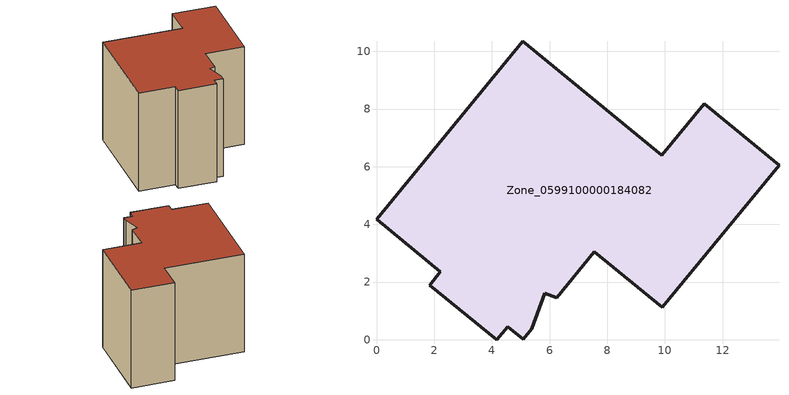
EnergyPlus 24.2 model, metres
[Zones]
Zone_0599100000184082
 floor ground (C_G): 4.17,0 1.85,1.89 2.22,2.36 0,4.17 5.07,10.35 9.9,6.4 11.36,8.18 13.96,6.05 9.91,1.12 7.56,3.05 6.25,1.45 5.83,1.62 5.38,0.38 5.09,0.02 4.55,0.46 z0
 wall outside (C_F): 1.85,1.89 4.17,0 4.55,0.46 5.09,0.02 5.38,0.38 5.83,1.62 6.25,1.45 7.56,3.05 9.91,1.12 13.96,6.05 11.36,8.18 9.9,6.4 5.07,10.35 0,4.17 2.22,2.36 1.85,1.89 z0:8.26
 roof outside (C_R): 5.83,1.62 6.25,1.45 7.56,3.05 9.91,1.12 13.96,6.05 11.36,8.18 9.9,6.4 5.07,10.35 0,4.17 2.22,2.36 1.85,1.89 4.17,0 4.55,0.46 5.09,0.02 5.38,0.38 z8.26
[BUILDING]
Pand.0599100000184082: North Axis=0; Terrain=City; Loads Convergence Tolerance Value=0.04; Temperature Convergence Tolerance Value=0.4; Solar Distribution=FullExterior; Maximum Number of Warmup Days=25; Minimum Number of Warmup Days=1
[Site:Location]
Rotterdam.The.Hague.AP_ZH_NLD Design_Conditions: Latitude=51.96; Longitude=4.45; Time Zone=1; Elevation=-4.5
[SITE:GROUNDTEMPERATURE:BUILDINGSURFACE]
18, 18, 18, 18, 18, 18, 18, 18, 18, 18, 18, 18
[MATERIAL] Thermal Absorptance=0.9; Solar Absorptance=0.7; Visible Absorptance=0.7
Name | Roughness | Thickness | Conductivity | Density | Specific Heat
G.TC.1946-1964 | MediumSmooth | 0.15 | 1 | 540 | 1210
F.TC.1946-1964 | Rough | 0.3 | 0.857143 | 1920 | 840
R.TC.1946-1964 | MediumRough | 0.2 | 0.235294 | 1500 | 1000
[CONSTRUCTION]
C_G: G.TC.1946-1964
C_F: F.TC.1946-1964
C_R: R.TC.1946-1964
[ZONE]
Zone_0599100000184082: Type=1; Multiplier=1; Ceiling Height=Autocalculate; Volume=Autocalculate; Floor Area=autocalculate; Part of Total Floor Area=Yes
[ZONEINFILTRATION:DESIGNFLOWRATE]
Infil_Zone_0599100000184082: Zone or ZoneList or Space or SpaceList=Zone_0599100000184082; Schedule=AlwaysOn; Design Flow Rate Calculation Method=Flow/Area; Flow Rate per Floor Area=0.003; Constant Term Coefficient=1; Temperature Term Coefficient=0; Velocity Term Coefficient=0; Velocity Squared Term Coefficient=0
[HVACTEMPLATE:ZONE:IDEALLOADSAIRSYSTEM]
Zone_0599100000184082: Maximum Heating Supply Air Temperature=50; Minimum Cooling Supply Air Temperature=13; Maximum Heating Supply Air Humidity Ratio=0.0156; Minimum Cooling Supply Air Humidity Ratio=0.0077; Heating Limit=NoLimit; Cooling Limit=NoLimit; Dehumidification Control Type=ConstantSensibleHeatRatio; Cooling Sensible Heat Ratio=0.7; Dehumidification Setpoint=60; Humidification Control Type=None; Humidification Setpoint=30; Outdoor Air Method=None; Outdoor Air Flow Rate per Person=0.00944; Outdoor Air Flow Rate per Zone Floor Area=0; Outdoor Air Flow Rate per Zone=0; Demand Controlled Ventilation Type=None; Outdoor Air Economizer Type=NoEconomizer; Heat Recovery Type=None; Sensible Heat Recovery Effectiveness=0.7; Latent Heat Recovery Effectiveness=0.65
[ZONECONTROL:THERMOSTAT]
ThermostatControl_Zone_0599100000184082: Zone or ZoneList=Zone_0599100000184082; Control Type Schedule=DualSetpointControlType; Control 1=Thermostat_Zone_0599100000184082; Temperature Difference Between Cutout And Setpoint=0
[THERMOSTATSETPOINT:DUALSETPOINT]
Thermostat_Zone_0599100000184082: Heating Setpoint Temperature Schedule=HeatingSetpoint_Zone_0599100000184082; Cooling Setpoint Temperature Schedule=CoolingSetpoint_Zone_0599100000184082
[SCHEDULE:COMPACT]
HeatingSetpoint_Zone_0599100000184082: Through: 12/31, For: AllDays, Until: 24:00, 21
CoolingSetpoint_Zone_0599100000184082: Through: 12/31, For: AllDays, Until: 24:00, 24
DualSetpointControlType: Through: 12/31, For: AllDays, Until: 24:00, 4
AlwaysOn: Through: 12/31, For: AllDays, Until: 24:00, 1
